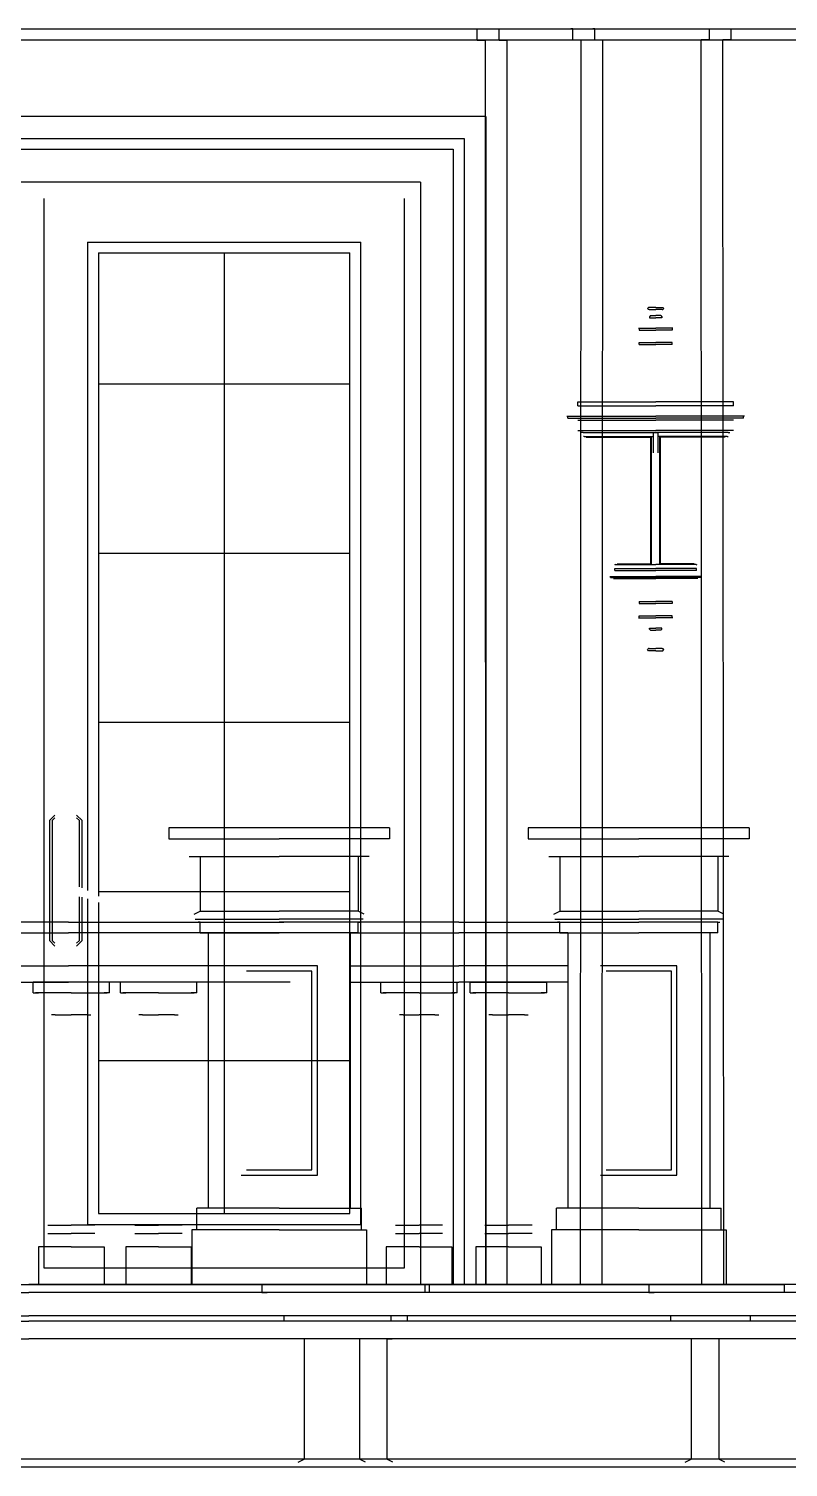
# Model space of a CAD drawing. Header units: metres. Extents: x -770 to 770, y 0 to 641.
# Drawn here: x 307.2 to 376.8, y 291.2 to 423 of the extents above; entities that cross this region are included whole.
import ezdxf

# ---------------------------------------------------------------- set-up
doc = ezdxf.new("R2010")
doc.units = ezdxf.units.M

msp = doc.modelspace()

# ---------------------------------------------------------------- linework, layer by layer
at = {"layer": 'EL-Balcony'}
for p, q in [((320.01, 349.83, -113.55), (320.01, 348.83, -113.55)), ((340.26, 349.83, -116.76), (320.01, 349.83, -113.55)), ((340.26, 349.83, -116.76), (340.26, 348.83, -116.76)), ((352.97, 349.83, -129.48), (352.97, 348.83, -129.48)), ((373.22, 349.83, -158.5), (352.97, 349.83, -129.48)), ((373.22, 349.83, -158.5), (373.22, 348.83, -158.5)), ((320.01, 348.83, -113.55), (330.14, 348.83, -113.55)), ((340.26, 348.83, -116.76), (330.14, 348.83, -113.55)), ((352.97, 348.83, -129.48), (363.1, 348.83, -139.6)), ((373.22, 348.83, -158.5), (363.1, 348.83, -139.6)), ((321.89, 347.2, -113.55), (322.89, 347.2, -113.55)), ((322.89, 347.2, -113.55), (322.89, 342.2, -113.55)), ((322.89, 347.2, -113.55), (330.14, 347.2, -113.55)), ((337.39, 347.2, -113.89), (330.14, 347.2, -113.55)), ((337.39, 347.2, -113.89), (337.39, 342.2, -113.89)), ((338.39, 347.2, -114.89), (337.39, 347.2, -113.89)), ((354.85, 347.2, -131.35), (355.85, 347.2, -132.35)), ((355.85, 347.2, -132.35), (355.85, 342.2, -132.35)), ((355.85, 347.2, -132.35), (363.1, 347.2, -139.6)), ((370.35, 347.2, -158.5), (363.1, 347.2, -139.6)), ((370.35, 347.2, -158.5), (370.35, 342.2, -158.5)), ((371.35, 347.2, -158.5), (370.35, 347.2, -158.5)), ((322.34, 341.92, -113.55), (322.89, 342.2, -113.55)), ((322.45, 341.45, -113.55), (330.14, 341.45, -113.55)), ((322.89, 342.2, -113.55), (330.14, 342.2, -113.55)), ((337.39, 342.2, -113.89), (330.14, 342.2, -113.55)), ((337.83, 341.45, -114.33), (330.14, 341.45, -113.55)), ((337.93, 341.92, -114.44), (337.39, 342.2, -113.89)), ((355.3, 341.92, -131.8), (355.85, 342.2, -132.35)), ((355.41, 341.45, -131.91), (363.1, 341.45, -139.6)), ((355.85, 342.2, -132.35), (363.1, 342.2, -139.6)), ((370.35, 342.2, -158.5), (363.1, 342.2, -139.6)), ((370.79, 341.45, -158.5), (363.1, 341.45, -139.6)), ((370.9, 341.92, -158.5), (370.35, 342.2, -158.5)), ((290.52, 340.2, -113.55), (310.83, 340.2, -113.55)), ((310.83, 341.2, -113.55), (291.1, 341.2, -113.55)), ((310.83, 341.2, -113.55), (330.55, 341.2, -113.55)), ((331.13, 340.2, -113.55), (310.83, 340.2, -113.55)), ((322.89, 341.2, -113.55), (322.7, 341.2, -113.55)), ((322.89, 340.2, -113.55), (322.89, 341.2, -113.55)), ((322.89, 341.2, -113.55), (330.14, 341.2, -113.55)), ((322.89, 340.2, -113.55), (323.64, 340.2, -113.55)), ((323.64, 340.2, -113.55), (330.14, 340.2, -113.55)), ((323.64, 340.2, -113.55), (323.64, 315, -113.55)), ((337.39, 341.2, -113.89), (330.14, 341.2, -113.55)), ((336.64, 340.2, -113.55), (330.14, 340.2, -113.55)), ((337.39, 340.2, -113.89), (336.64, 340.2, -113.55)), ((336.64, 340.2, -113.55), (346.62, 340.2, -123.12)), ((336.64, 340.2, -113.55), (336.64, 315, -113.55)), ((346.62, 341.2, -123.12), (337.21, 341.2, -113.72)), ((337.39, 341.2, -113.89), (337.58, 341.2, -114.08)), ((337.39, 340.2, -113.89), (337.39, 341.2, -113.89)), ((346.62, 341.2, -123.12), (356.02, 341.2, -132.52)), ((356.6, 340.2, -133.1), (346.62, 340.2, -123.12)), ((355.85, 341.2, -132.35), (355.66, 341.2, -132.16)), ((355.85, 340.2, -132.35), (355.85, 341.2, -132.35)), ((355.85, 341.2, -132.35), (363.1, 341.2, -139.6)), ((355.85, 340.2, -132.35), (356.6, 340.2, -133.1)), ((356.6, 340.2, -133.1), (363.1, 340.2, -139.6)), ((356.6, 340.2, -133.1), (356.6, 315, -133.1)), ((370.35, 341.2, -158.5), (363.1, 341.2, -139.6)), ((369.6, 340.2, -146.1), (363.1, 340.2, -139.6)), ((370.35, 340.2, -158.5), (369.6, 340.2, -146.1)), ((369.6, 340.2, -146.1), (369.6, 315, -146.1)), ((370.35, 341.2, -158.5), (370.54, 341.2, -158.5)), ((370.35, 340.2, -158.5), (370.35, 341.2, -158.5)), ((290.52, 337.2, -113.55), (310.83, 337.2, -113.55)), ((331.13, 337.2, -113.55), (310.83, 337.2, -113.55)), ((333.64, 337.2, -113.55), (326.64, 337.2, -113.55)), ((333.14, 336.7, -113.55), (327.14, 336.7, -113.55)), ((333.14, 318.5, -113.55), (333.14, 336.7, -113.55)), ((333.64, 318, -113.55), (333.64, 337.2, -113.55)), ((336.64, 337.2, -113.55), (346.62, 337.2, -123.12)), ((356.6, 337.2, -133.1), (346.62, 337.2, -123.12)), ((366.6, 337.2, -143.1), (359.6, 337.2, -136.1)), ((366.1, 336.7, -142.6), (360.1, 336.7, -136.6)), ((366.1, 318.5, -142.6), (366.1, 336.7, -142.6)), ((366.6, 318, -143.1), (366.6, 337.2, -143.1)), ((290.52, 335.7, -113.55), (310.83, 335.7, -113.55)), ((307.58, 334.7, -113.55), (307.58, 335.7, -113.55)), ((314.58, 335.7, -113.55), (307.58, 335.7, -113.55)), ((331.13, 335.7, -113.55), (310.83, 335.7, -113.55)), ((314.58, 334.7, -113.55), (314.58, 335.7, -113.55)), ((315.58, 334.7, -113.55), (315.58, 335.7, -113.55)), ((322.58, 335.7, -113.55), (315.58, 335.7, -113.55)), ((322.58, 334.7, -113.55), (322.58, 335.7, -113.55)), ((336.64, 335.7, -113.55), (346.62, 335.7, -123.12)), ((339.46, 334.7, -115.96), (339.46, 335.7, -115.96)), ((339.46, 335.7, -115.96), (346.46, 335.7, -122.96)), ((346.46, 334.7, -122.96), (346.46, 335.7, -122.96)), ((356.6, 335.7, -133.1), (346.62, 335.7, -123.12)), ((347.66, 334.7, -124.17), (347.66, 335.7, -124.17)), ((347.66, 335.7, -124.17), (354.66, 335.7, -131.17)), ((354.66, 334.7, -131.17), (354.66, 335.7, -131.17)), ((307.58, 334.7, -113.55), (308.08, 334.7, -113.55)), ((311.08, 334.7, -113.55), (307.8, 334.7, -113.55)), ((311.08, 334.7, -113.55), (314.36, 334.7, -113.55)), ((314.58, 334.7, -113.55), (314.08, 334.7, -113.55)), ((315.58, 334.7, -113.55), (316.08, 334.7, -113.55)), ((319.08, 334.7, -113.55), (315.8, 334.7, -113.55)), ((319.08, 334.7, -113.55), (322.36, 334.7, -113.55)), ((322.58, 334.7, -113.55), (322.08, 334.7, -113.55)), ((339.46, 334.7, -115.96), (339.96, 334.7, -116.46)), ((342.96, 334.7, -119.46), (339.67, 334.7, -116.18)), ((342.96, 334.7, -119.46), (346.24, 334.7, -122.74)), ((346.46, 334.7, -122.96), (345.96, 334.7, -122.46)), ((347.66, 334.7, -124.17), (348.16, 334.7, -124.67)), ((351.16, 334.7, -127.67), (347.88, 334.7, -124.38)), ((351.16, 334.7, -127.67), (354.45, 334.7, -130.95)), ((354.66, 334.7, -131.17), (354.16, 334.7, -130.67)), ((309.61, 332.7, -113.55), (309.28, 332.7, -113.55)), ((309.61, 332.7, -113.55), (311.08, 332.7, -113.55)), ((312.55, 332.7, -113.55), (311.08, 332.7, -113.55)), ((312.55, 332.7, -113.55), (312.88, 332.7, -113.55)), ((317.61, 332.7, -113.55), (317.28, 332.7, -113.55)), ((317.61, 332.7, -113.55), (319.08, 332.7, -113.55)), ((320.55, 332.7, -113.55), (319.08, 332.7, -113.55)), ((320.55, 332.7, -113.55), (320.88, 332.7, -113.55)), ((341.49, 332.7, -117.99), (341.16, 332.7, -117.66)), ((341.49, 332.7, -117.99), (342.96, 332.7, -119.46)), ((344.42, 332.7, -120.92), (342.96, 332.7, -119.46)), ((344.42, 332.7, -120.92), (344.76, 332.7, -121.26)), ((349.7, 332.7, -126.2), (349.36, 332.7, -125.87)), ((349.7, 332.7, -126.2), (351.16, 332.7, -127.67)), ((352.63, 332.7, -129.13), (351.16, 332.7, -127.67)), ((352.63, 332.7, -129.13), (352.96, 332.7, -129.47)), ((326.64, 318, -113.55), (333.64, 318, -113.55)), ((327.14, 318.5, -113.55), (333.14, 318.5, -113.55)), ((359.6, 318, -136.1), (366.6, 318, -143.1)), ((360.1, 318.5, -136.6), (366.1, 318.5, -142.6)), ((322.6, 313, -113.55), (322.6, 315, -113.55)), ((323.64, 315, -113.55), (322.6, 315, -113.55)), ((330.14, 315, -113.55), (323.64, 315, -113.55)), ((330.14, 315, -113.55), (336.64, 315, -113.55)), ((336.64, 315, -113.55), (337.68, 315, -114.18)), ((337.68, 313, -114.18), (337.68, 315, -114.18)), ((355.56, 313, -132.06), (355.56, 315, -132.06)), ((356.6, 315, -133.1), (355.56, 315, -132.06)), ((363.1, 315, -139.6), (356.6, 315, -133.1)), ((363.1, 315, -139.6), (369.6, 315, -146.1)), ((369.6, 315, -146.1), (370.64, 315, -158.5)), ((370.64, 313, -158.5), (370.64, 315, -158.5)), ((308.92, 313.42, -113.55), (309.13, 313.42, -113.55)), ((308.92, 312.67, -113.55), (311.08, 312.67, -113.55)), ((309.13, 313.42, -113.55), (311.08, 313.42, -113.55)), ((313.02, 313.42, -113.55), (311.08, 313.42, -113.55)), ((313.24, 312.67, -113.55), (311.08, 312.67, -113.55)), ((313.24, 313.42, -113.55), (313.02, 313.42, -113.55)), ((316.92, 313.42, -113.55), (317.13, 313.42, -113.55)), ((316.92, 312.67, -113.55), (319.08, 312.67, -113.55)), ((317.13, 313.42, -113.55), (319.08, 313.42, -113.55)), ((321.02, 313.42, -113.55), (319.08, 313.42, -113.55)), ((321.24, 312.67, -113.55), (319.08, 312.67, -113.55)), ((321.24, 313.42, -113.55), (321.02, 313.42, -113.55)), ((322.6, 313, -113.55), (322.14, 313, -113.55)), ((322.14, 313, -113.55), (322.14, 308, -113.55)), ((330.14, 313, -113.55), (322.6, 313, -113.55)), ((330.14, 313, -113.55), (337.68, 313, -114.18)), ((337.68, 313, -114.18), (338.14, 313, -114.64)), ((338.14, 313, -114.64), (338.14, 308, -114.64)), ((340.79, 313.42, -117.3), (341.01, 313.42, -117.51)), ((340.79, 312.67, -117.3), (342.96, 312.67, -119.46)), ((341.01, 313.42, -117.51), (342.96, 313.42, -119.46)), ((344.9, 313.42, -121.4), (342.96, 313.42, -119.46)), ((345.12, 312.67, -121.62), (342.96, 312.67, -119.46)), ((345.12, 313.42, -121.62), (344.9, 313.42, -121.4)), ((349, 313.42, -125.5), (349.22, 313.42, -125.72)), ((349, 312.67, -125.5), (351.16, 312.67, -127.67)), ((349.22, 313.42, -125.72), (351.16, 313.42, -127.67)), ((353.11, 313.42, -129.61), (351.16, 313.42, -127.67)), ((353.33, 312.67, -129.83), (351.16, 312.67, -127.67)), ((353.33, 313.42, -129.83), (353.11, 313.42, -129.61)), ((355.56, 313, -132.06), (355.1, 313, -131.6)), ((355.1, 313, -131.6), (355.1, 308, -131.6)), ((363.1, 313, -139.6), (355.56, 313, -132.06)), ((363.1, 313, -139.6), (370.64, 313, -158.5)), ((370.64, 313, -158.5), (371.1, 313, -158.5)), ((371.1, 313, -158.5), (371.1, 308, -158.5)), ((308.08, 311.43, -113.55), (308.08, 308, -113.55)), ((311.08, 311.43, -113.55), (308.08, 311.43, -113.55)), ((311.08, 311.43, -113.55), (314.08, 311.43, -113.55)), ((314.08, 311.43, -113.55), (314.08, 308, -113.55)), ((316.08, 311.43, -113.55), (316.08, 308, -113.55)), ((319.08, 311.43, -113.55), (316.08, 311.43, -113.55)), ((319.08, 311.43, -113.55), (322.08, 311.43, -113.55)), ((322.08, 311.43, -113.55), (322.08, 308, -113.55)), ((339.96, 311.43, -116.46), (339.96, 308, -116.46)), ((342.96, 311.43, -119.46), (339.96, 311.43, -116.46)), ((342.96, 311.43, -119.46), (345.96, 311.43, -122.46)), ((345.96, 311.43, -122.46), (345.96, 308, -122.46)), ((348.16, 311.43, -124.67), (348.16, 308, -124.67)), ((351.16, 311.43, -127.67), (348.16, 311.43, -124.67)), ((351.16, 311.43, -127.67), (354.16, 311.43, -130.67)), ((354.16, 311.43, -130.67), (354.16, 308, -130.67)), ((308.08, 308, -113.55), (314.08, 308, -113.55)), ((314.08, 308, -113.55), (314.08, 308, -113.55)), ((316.08, 308, -113.55), (322.08, 308, -113.55)), ((322.08, 308, -113.55), (322.08, 308, -113.55)), ((322.14, 308, -113.55), (323.64, 308, -113.55)), ((323.64, 308, -113.55), (330.14, 308, -113.55)), ((336.64, 308, -113.55), (330.14, 308, -113.55)), ((338.14, 308, -114.64), (336.64, 308, -113.55)), ((339.96, 308, -116.46), (339.96, 308, -116.46)), ((345.96, 308, -122.46), (339.96, 308, -116.46)), ((348.16, 308, -124.67), (348.16, 308, -124.67)), ((354.16, 308, -130.67), (348.16, 308, -124.67)), ((355.1, 308, -131.6), (356.6, 308, -133.1)), ((356.6, 308, -133.1), (363.1, 308, -139.6)), ((369.6, 308, -146.1), (363.1, 308, -139.6)), ((371.1, 308, -158.5), (369.6, 308, -146.1))]:
    msp.add_line(p, q, dxfattribs=at)
at = {"layer": 'EL-Door'}
for p, q in [((343.08, 409, -119.58), (271.08, 409, -120.41)), ((343.08, 409, -119.58), (343.08, 308, -119.58)), ((308.58, 309.5, -113.55), (308.58, 407.5, -113.55)), ((341.58, 407.5, -118.08), (341.58, 309.5, -118.08)), ((312.57, 403.5, -113.55), (312.57, 344.08, -113.55)), ((312.57, 403.5, -113.55), (337.61, 403.5, -114.11)), ((337.61, 313.5, -114.11), (337.61, 403.5, -114.11)), ((313.57, 402.5, -113.55), (313.57, 343.58, -113.55)), ((313.57, 402.5, -113.55), (336.61, 402.5, -113.55)), ((325.09, 402.5, -113.55), (325.09, 314.5, -113.55)), ((336.61, 314.5, -113.55), (336.61, 402.5, -113.55)), ((313.61, 390.5, -113.55), (336.57, 390.5, -113.55)), ((313.61, 375, -113.55), (336.57, 375, -113.55)), ((313.61, 359.5, -113.55), (336.57, 359.5, -113.55)), ((309.57, 351, -113.55), (309.07, 350.5, -113.55)), ((309.57, 350.75, -113.55), (309.32, 350.5, -113.55)), ((312.07, 350.5, -113.55), (311.57, 351, -113.55)), ((311.82, 350.5, -113.55), (311.57, 350.75, -113.55)), ((309.07, 350.5, -113.55), (309.07, 339.5, -113.55)), ((309.32, 350.5, -113.55), (309.32, 339.5, -113.55)), ((311.82, 344.44, -113.55), (311.82, 350.5, -113.55)), ((312.07, 344.34, -113.55), (312.07, 350.5, -113.55)), ((313.61, 344, -113.55), (336.57, 344, -113.55)), ((311.82, 339.5, -113.55), (311.82, 343.51, -113.55)), ((312.07, 339.5, -113.55), (312.07, 343.47, -113.55)), ((312.57, 343.33, -113.55), (312.57, 313.5, -113.55)), ((313.57, 343, -113.55), (313.57, 314.5, -113.55)), ((309.07, 339.5, -113.55), (309.57, 339, -113.55)), ((309.32, 339.5, -113.55), (309.57, 339.25, -113.55)), ((311.57, 339, -113.55), (312.07, 339.5, -113.55)), ((311.57, 339.25, -113.55), (311.82, 339.5, -113.55)), ((313.61, 328.5, -113.55), (336.57, 328.5, -113.55)), ((313.57, 314.5, -113.55), (336.61, 314.5, -113.55)), ((312.57, 313.5, -113.55), (337.61, 313.5, -114.11)), ((341.58, 309.5, -118.08), (308.58, 309.5, -113.55)), ((271.08, 308, -120.41), (343.08, 308, -119.58))]:
    msp.add_line(p, q, dxfattribs=at)
at = {"layer": 'FP-Hatch'}
for p, q in [((363.99, 397.51, -140.49), (363.9, 397.41, -140.4)), ((363.9, 397.41, -140.4), (363.9, 397.41, -140.4)), ((363.9, 397.41, -140.4), (363.99, 397.32, -140.49)), ((364.07, 397.51, -140.57), (363.99, 397.51, -140.49)), ((364.05, 397.32, -140.55), (363.99, 397.32, -140.49)), ((364.05, 397.32, -140.55), (364.65, 397.32, -141.15)), ((364.65, 397.51, -141.15), (364.07, 397.51, -140.57)), ((364.18, 396.76, -140.68), (364.09, 396.66, -140.59)), ((364.18, 396.76, -140.68), (364.65, 396.76, -141.15)), ((364.65, 397.51, -141.15), (365.23, 397.51, -141.73)), ((365.25, 397.32, -141.75), (364.65, 397.32, -141.15)), ((365.12, 396.76, -141.62), (364.65, 396.76, -141.15)), ((365.12, 396.76, -141.62), (365.21, 396.66, -141.71)), ((365.23, 397.51, -141.73), (365.31, 397.51, -141.81)), ((365.25, 397.32, -141.75), (365.31, 397.32, -141.81)), ((365.31, 397.51, -141.81), (365.4, 397.41, -141.9)), ((365.4, 397.41, -141.9), (365.31, 397.32, -141.81)), ((365.4, 397.41, -141.9), (365.4, 397.41, -141.9)), ((363.08, 395.62, -139.58), (363.15, 395.62, -139.65)), ((363.15, 395.62, -139.65), (364.65, 395.62, -141.15)), ((363.15, 395.62, -139.65), (363.15, 395.43, -139.65)), ((363.15, 395.43, -139.65), (364.65, 395.43, -141.15)), ((364.09, 396.66, -140.59), (364.09, 396.57, -140.59)), ((364.09, 396.57, -140.59), (364.65, 396.57, -141.15)), ((365.21, 396.57, -141.71), (364.65, 396.57, -141.15)), ((366.15, 395.62, -142.65), (364.65, 395.62, -141.15)), ((366.15, 395.43, -142.65), (364.65, 395.43, -141.15)), ((365.21, 396.66, -141.71), (365.21, 396.57, -141.71)), ((366.22, 395.62, -142.72), (366.15, 395.62, -142.65)), ((366.15, 395.62, -142.65), (366.15, 395.43, -142.65)), ((363.15, 394.12, -139.65), (363.15, 394.31, -139.65)), ((363.15, 394.31, -139.65), (363.34, 394.31, -139.84)), ((363.15, 394.12, -139.65), (364.65, 394.12, -141.15)), ((363.34, 394.31, -139.84), (364.65, 394.31, -141.15)), ((365.96, 394.31, -142.46), (364.65, 394.31, -141.15)), ((366.15, 394.12, -142.65), (364.65, 394.12, -141.15)), ((366.15, 394.31, -142.65), (365.96, 394.31, -142.46)), ((366.15, 394.12, -142.65), (366.15, 394.31, -142.65)), ((357.52, 388.49, -134.03), (357.52, 388.87, -134.03)), ((357.52, 388.87, -134.03), (364.65, 388.87, -141.15)), ((371.77, 388.87, -158.5), (364.65, 388.87, -141.15)), ((371.77, 388.49, -158.5), (371.77, 388.87, -158.5)), ((356.52, 387.54, -133.02), (356.59, 387.54, -133.09)), ((356.59, 387.37, -133.09), (356.59, 387.54, -133.09)), ((356.59, 387.54, -133.09), (364.65, 387.54, -141.15)), ((357.52, 388.49, -134.03), (364.65, 388.49, -141.15)), ((371.77, 388.49, -158.5), (364.65, 388.49, -141.15)), ((372.71, 387.54, -158.5), (364.65, 387.54, -141.15)), ((372.71, 387.37, -158.5), (372.71, 387.54, -158.5)), ((372.78, 387.54, -158.5), (372.71, 387.54, -158.5)), ((356.59, 387.37, -133.09), (357.34, 387.37, -133.84)), ((357.34, 387.37, -133.84), (364.65, 387.37, -141.15)), ((357.52, 387.18, -134.03), (364.65, 387.18, -141.15)), ((357.52, 386.24, -134.03), (357.67, 386.24, -134.18)), ((357.67, 386.24, -134.18), (364.65, 386.24, -141.15)), ((371.96, 387.37, -158.5), (364.65, 387.37, -141.15)), ((371.77, 387.18, -158.5), (364.65, 387.18, -141.15)), ((371.62, 386.24, -158.5), (364.65, 386.24, -141.15)), ((371.77, 386.24, -158.5), (371.62, 386.24, -158.5)), ((372.71, 387.37, -158.5), (371.96, 387.37, -158.5)), ((358.01, 386.06, -134.51), (357.86, 386.06, -134.36)), ((358.01, 386.06, -134.51), (364.65, 386.06, -141.15)), ((358.09, 385.68, -134.6), (358.02, 385.68, -134.52)), ((358.09, 385.68, -134.6), (364.46, 385.68, -140.96)), ((358.28, 385.61, -134.79), (364.2, 385.61, -140.7)), ((364.2, 373.96, -140.7), (364.2, 385.68, -140.7)), ((364.27, 373.96, -140.78), (364.27, 385.68, -140.78)), ((364.46, 384.18, -140.96), (364.46, 386.06, -140.96)), ((364.46, 386.06, -140.96), (364.84, 386.06, -141.34)), ((371.29, 386.06, -158.5), (364.65, 386.06, -141.15)), ((364.84, 386.06, -141.34), (364.84, 384.18, -141.34)), ((371.2, 385.68, -158.5), (364.84, 385.68, -141.34)), ((365.02, 373.96, -141.53), (365.02, 385.68, -141.53)), ((365.1, 373.96, -141.6), (365.1, 385.68, -141.6)), ((371.02, 385.61, -158.5), (365.1, 385.61, -141.6)), ((371.2, 385.68, -158.5), (371.28, 385.68, -158.5)), ((371.29, 386.06, -158.5), (371.44, 386.06, -158.5)), ((360.95, 373.96, -137.45), (360.88, 373.93, -137.38)), ((360.9, 373.4, -137.4), (360.9, 373.58, -137.4)), ((360.9, 373.58, -137.4), (364.65, 373.58, -141.15)), ((360.9, 373.4, -137.4), (364.65, 373.4, -141.15)), ((360.95, 373.96, -137.45), (364.65, 373.96, -141.15)), ((361.12, 374.03, -137.62), (364.2, 374.03, -140.7)), ((368.35, 373.96, -144.85), (364.65, 373.96, -141.15)), ((368.4, 373.58, -144.9), (364.65, 373.58, -141.15)), ((368.4, 373.4, -144.9), (364.65, 373.4, -141.15)), ((368.18, 374.03, -144.68), (365.1, 374.03, -141.6)), ((368.35, 373.96, -144.85), (368.42, 373.93, -144.92)), ((368.4, 373.4, -144.9), (368.4, 373.58, -144.9)), ((360.44, 372.87, -136.94), (360.51, 372.87, -137.01)), ((360.51, 372.78, -137.01), (360.51, 372.87, -137.01)), ((360.51, 372.87, -137.01), (364.65, 372.87, -141.15)), ((360.51, 372.78, -137.01), (360.7, 372.78, -137.2)), ((360.7, 372.78, -137.2), (364.65, 372.78, -141.15)), ((360.79, 372.69, -137.29), (361.53, 372.69, -138.03)), ((361.53, 372.69, -138.03), (364.65, 372.69, -141.15)), ((368.79, 372.87, -145.29), (364.65, 372.87, -141.15)), ((368.6, 372.78, -145.11), (364.65, 372.78, -141.15)), ((367.77, 372.69, -144.27), (364.65, 372.69, -141.15)), ((368.51, 372.69, -145.01), (367.77, 372.69, -144.27)), ((368.79, 372.78, -145.29), (368.6, 372.78, -145.11)), ((368.79, 372.78, -145.29), (368.79, 372.87, -145.29)), ((368.86, 372.87, -145.36), (368.79, 372.87, -145.29)), ((363.15, 370.58, -139.65), (364.65, 370.58, -141.15)), ((363.15, 370.58, -139.65), (363.15, 370.39, -139.65)), ((363.15, 370.39, -139.65), (363.34, 370.39, -139.84)), ((363.34, 370.39, -139.84), (364.65, 370.39, -141.15)), ((366.15, 370.58, -142.65), (364.65, 370.58, -141.15)), ((365.96, 370.39, -142.46), (364.65, 370.39, -141.15)), ((366.15, 370.39, -142.65), (365.96, 370.39, -142.46)), ((366.15, 370.58, -142.65), (366.15, 370.39, -142.65)), ((363.08, 369.08, -139.58), (363.15, 369.08, -139.65)), ((363.15, 369.26, -139.65), (364.65, 369.26, -141.15)), ((363.15, 369.08, -139.65), (363.15, 369.26, -139.65)), ((363.15, 369.08, -139.65), (364.65, 369.08, -141.15)), ((366.15, 369.26, -142.65), (364.65, 369.26, -141.15)), ((366.15, 369.08, -142.65), (364.65, 369.08, -141.15)), ((366.15, 369.08, -142.65), (366.15, 369.26, -142.65)), ((366.22, 369.08, -142.72), (366.15, 369.08, -142.65)), ((364.09, 368.12, -140.59), (364.65, 368.12, -141.15)), ((364.09, 368.03, -140.59), (364.09, 368.12, -140.59)), ((364.18, 367.94, -140.68), (364.09, 368.03, -140.59)), ((364.18, 367.94, -140.68), (364.65, 367.94, -141.15)), ((365.21, 368.12, -141.71), (364.65, 368.12, -141.15)), ((365.12, 367.94, -141.62), (364.65, 367.94, -141.15)), ((365.12, 367.94, -141.62), (365.21, 368.03, -141.71)), ((365.21, 368.03, -141.71), (365.21, 368.12, -141.71)), ((363.9, 366.16, -140.4), (363.99, 366.25, -140.49)), ((363.99, 366.06, -140.49), (363.9, 366.16, -140.4)), ((363.9, 366.16, -140.4), (363.9, 366.16, -140.4)), ((364.05, 366.25, -140.55), (363.99, 366.25, -140.49)), ((364.07, 366.06, -140.57), (363.99, 366.06, -140.49)), ((364.05, 366.25, -140.55), (364.65, 366.25, -141.15)), ((364.65, 366.06, -141.15), (364.07, 366.06, -140.57)), ((365.25, 366.25, -141.75), (364.65, 366.25, -141.15)), ((364.65, 366.06, -141.15), (365.23, 366.06, -141.73)), ((365.23, 366.06, -141.73), (365.31, 366.06, -141.81)), ((365.25, 366.25, -141.75), (365.31, 366.25, -141.81)), ((365.4, 366.16, -141.9), (365.31, 366.25, -141.81)), ((365.31, 366.06, -141.81), (365.4, 366.16, -141.9)), ((365.4, 366.16, -141.9), (365.4, 366.16, -141.9))]:
    msp.add_line(p, q, dxfattribs=at)
at = {"layer": 'FP-Proposed Wall'}
for p, q in [((452.44, 423, -91), (176.69, 423, -115.5)), ((451.69, 422, -91), (176.69, 422, -115.5)), ((350.3, 422, -126.8), (350.3, 423, -126.8)), ((350.3, 422, -126.8), (351.05, 422, -127.55)), ((351.05, 308, -127.55), (351.05, 422, -127.55)), ((359.07, 423.04, -135.57), (358.88, 423.04, -135.38)), ((359.06, 422.04, -135.57), (359.07, 423.04, -135.57)), ((359.06, 422.04, -135.57), (359.81, 422.04, -136.32)), ((359.75, 308.04, -136.25), (359.81, 422.04, -136.32)), ((369.57, 422.04, -146.07), (368.82, 422.04, -145.32)), ((368.89, 308.04, -145.39), (368.82, 422.04, -145.32)), ((369.57, 423.04, -146.07), (369.76, 423.04, -146.26)), ((369.57, 422.04, -146.07), (369.57, 423.04, -146.07)), ((267.08, 413, -124.41), (347.08, 413, -123.58)), ((347.08, 413, -123.58), (347.08, 308, -123.58)), ((268.08, 412, -123.41), (346.08, 412, -122.58)), ((346.08, 412, -122.58), (346.08, 308, -122.58)), ((183.44, 308, -158.5), (307.19, 308, -113.55)), ((183.44, 307.25, -158.5), (307.19, 307.25, -113.55)), ((376.43, 308, -158.5), (307.18, 308, -113.55)), ((307.18, 308, -113.55), (376.43, 308, -158.5)), ((375.43, 307.25, -158.5), (307.18, 307.25, -113.55)), ((375.43, 307.25, -158.5), (307.18, 307.25, -113.55)), ((436.94, 308, -158.5), (307.19, 308, -113.55)), ((436.94, 307.25, -158.5), (307.19, 307.25, -113.55)), ((328.55, 308, -113.55), (328.55, 307.25, -113.55)), ((328.55, 307.25, -113.55), (329.05, 307.25, -113.55)), ((343.49, 307.25, -119.99), (342.49, 307.25, -118.99)), ((343.88, 307.25, -120.38), (343.38, 307.25, -119.88)), ((343.49, 308, -119.99), (343.49, 307.25, -119.99)), ((343.88, 308, -120.38), (343.88, 307.25, -120.38)), ((364.02, 308, -140.52), (364.02, 307.25, -140.52)), ((364.02, 307.25, -140.52), (364.52, 307.25, -141.02)), ((376.43, 307.25, -158.5), (375.43, 307.25, -158.5)), ((376.43, 308, -158.5), (376.43, 307.25, -158.5)), ((180.31, 305.12, -158.5), (307.19, 305.12, -113.55)), ((180.31, 304.62, -158.5), (307.19, 304.62, -113.55)), ((373.31, 305.12, -158.5), (307.18, 305.12, -113.55)), ((373.31, 305.12, -158.5), (307.18, 305.12, -113.55)), ((373.31, 304.62, -158.5), (307.18, 304.62, -113.55)), ((373.31, 304.62, -158.5), (307.18, 304.62, -113.55)), ((436.94, 305.12, -158.5), (307.19, 305.12, -113.55)), ((436.28, 304.62, -158.5), (307.19, 304.62, -113.55)), ((330.56, 305.12, -113.55), (330.56, 304.62, -113.55)), ((340.36, 305.12, -116.86), (340.36, 304.62, -116.86)), ((341.88, 305.12, -118.38), (341.88, 304.62, -118.38)), ((366.02, 305.12, -142.52), (366.02, 304.62, -142.52)), ((373.31, 305.12, -158.5), (373.31, 304.62, -158.5)), ((178.44, 303, -158.5), (307.19, 303, -113.55)), ((370.43, 303, -158.5), (307.18, 303, -113.55)), ((370.43, 303, -158.5), (307.18, 303, -113.55)), ((436.94, 303, -158.5), (307.19, 303, -113.55)), ((332.43, 303, -113.55), (331.93, 303, -113.55)), ((332.43, 303, -113.55), (332.43, 292, -113.55)), ((338.49, 303, -114.99), (337.49, 303, -113.99)), ((337.49, 303, -113.99), (337.49, 292, -113.99)), ((340, 303, -116.5), (340, 292, -116.5)), ((340, 303, -116.5), (340.5, 303, -117)), ((367.9, 303, -144.4), (367.4, 303, -143.9)), ((367.9, 303, -144.4), (367.9, 292, -144.4)), ((370.43, 303, -158.5), (370.43, 292, -158.5)), ((371.43, 303, -158.5), (370.43, 303, -158.5)), ((700.44, 292, -507.51), (101.71, 292, -115.5)), ((370.43, 292, -158.5), (307.18, 292, -113.55)), ((370.43, 292, -158.5), (307.18, 292, -113.55)), ((331.88, 291.72, -113.55), (332.43, 292, -113.55)), ((338.04, 291.72, -114.54), (337.49, 292, -113.99)), ((340.55, 291.72, -117.05), (340, 292, -116.5)), ((367.35, 291.72, -143.85), (367.9, 292, -144.4)), ((370.98, 291.72, -158.5), (370.43, 292, -158.5)), ((370.99, 291.72, -158.5), (370.44, 292, -158.5)), ((700.88, 291.25, -507.51), (101.71, 291.25, -115.5)), ((370.87, 291.25, -158.5), (307.18, 291.25, -113.55)), ((370.87, 291.25, -158.5), (307.18, 291.25, -113.55))]:
    msp.add_line(p, q, dxfattribs=at)
at = {"layer": 'FP-Stair'}
for p, q in [((348.3, 423, -124.8), (348.11, 423, -124.61)), ((348.3, 422, -124.8), (348.3, 423, -124.8)), ((348.3, 422, -124.8), (349.05, 422, -125.55)), ((349.08, 308, -125.58), (349.05, 422, -125.55)), ((357.07, 423.04, -133.57), (356.88, 423.04, -133.38)), ((357.06, 422.04, -133.57), (357.07, 423.04, -133.57)), ((357.06, 422.04, -133.57), (357.81, 422.04, -134.32)), ((357.75, 308.04, -134.25), (357.81, 422.04, -134.32)), ((370.89, 308.04, -158.5), (370.82, 422.04, -158.5)), ((371.57, 422.04, -158.5), (370.82, 422.04, -158.5)), ((371.57, 423.04, -158.5), (371.76, 423.04, -158.5)), ((371.57, 422.04, -158.5), (371.57, 423.04, -158.5)), ((349.08, 415, -125.58), (265.08, 415, -126.41)), ((349.08, 415, -125.58), (349.08, 308, -125.58))]:
    msp.add_line(p, q, dxfattribs=at)

doc.saveas('drawing.dxf')
